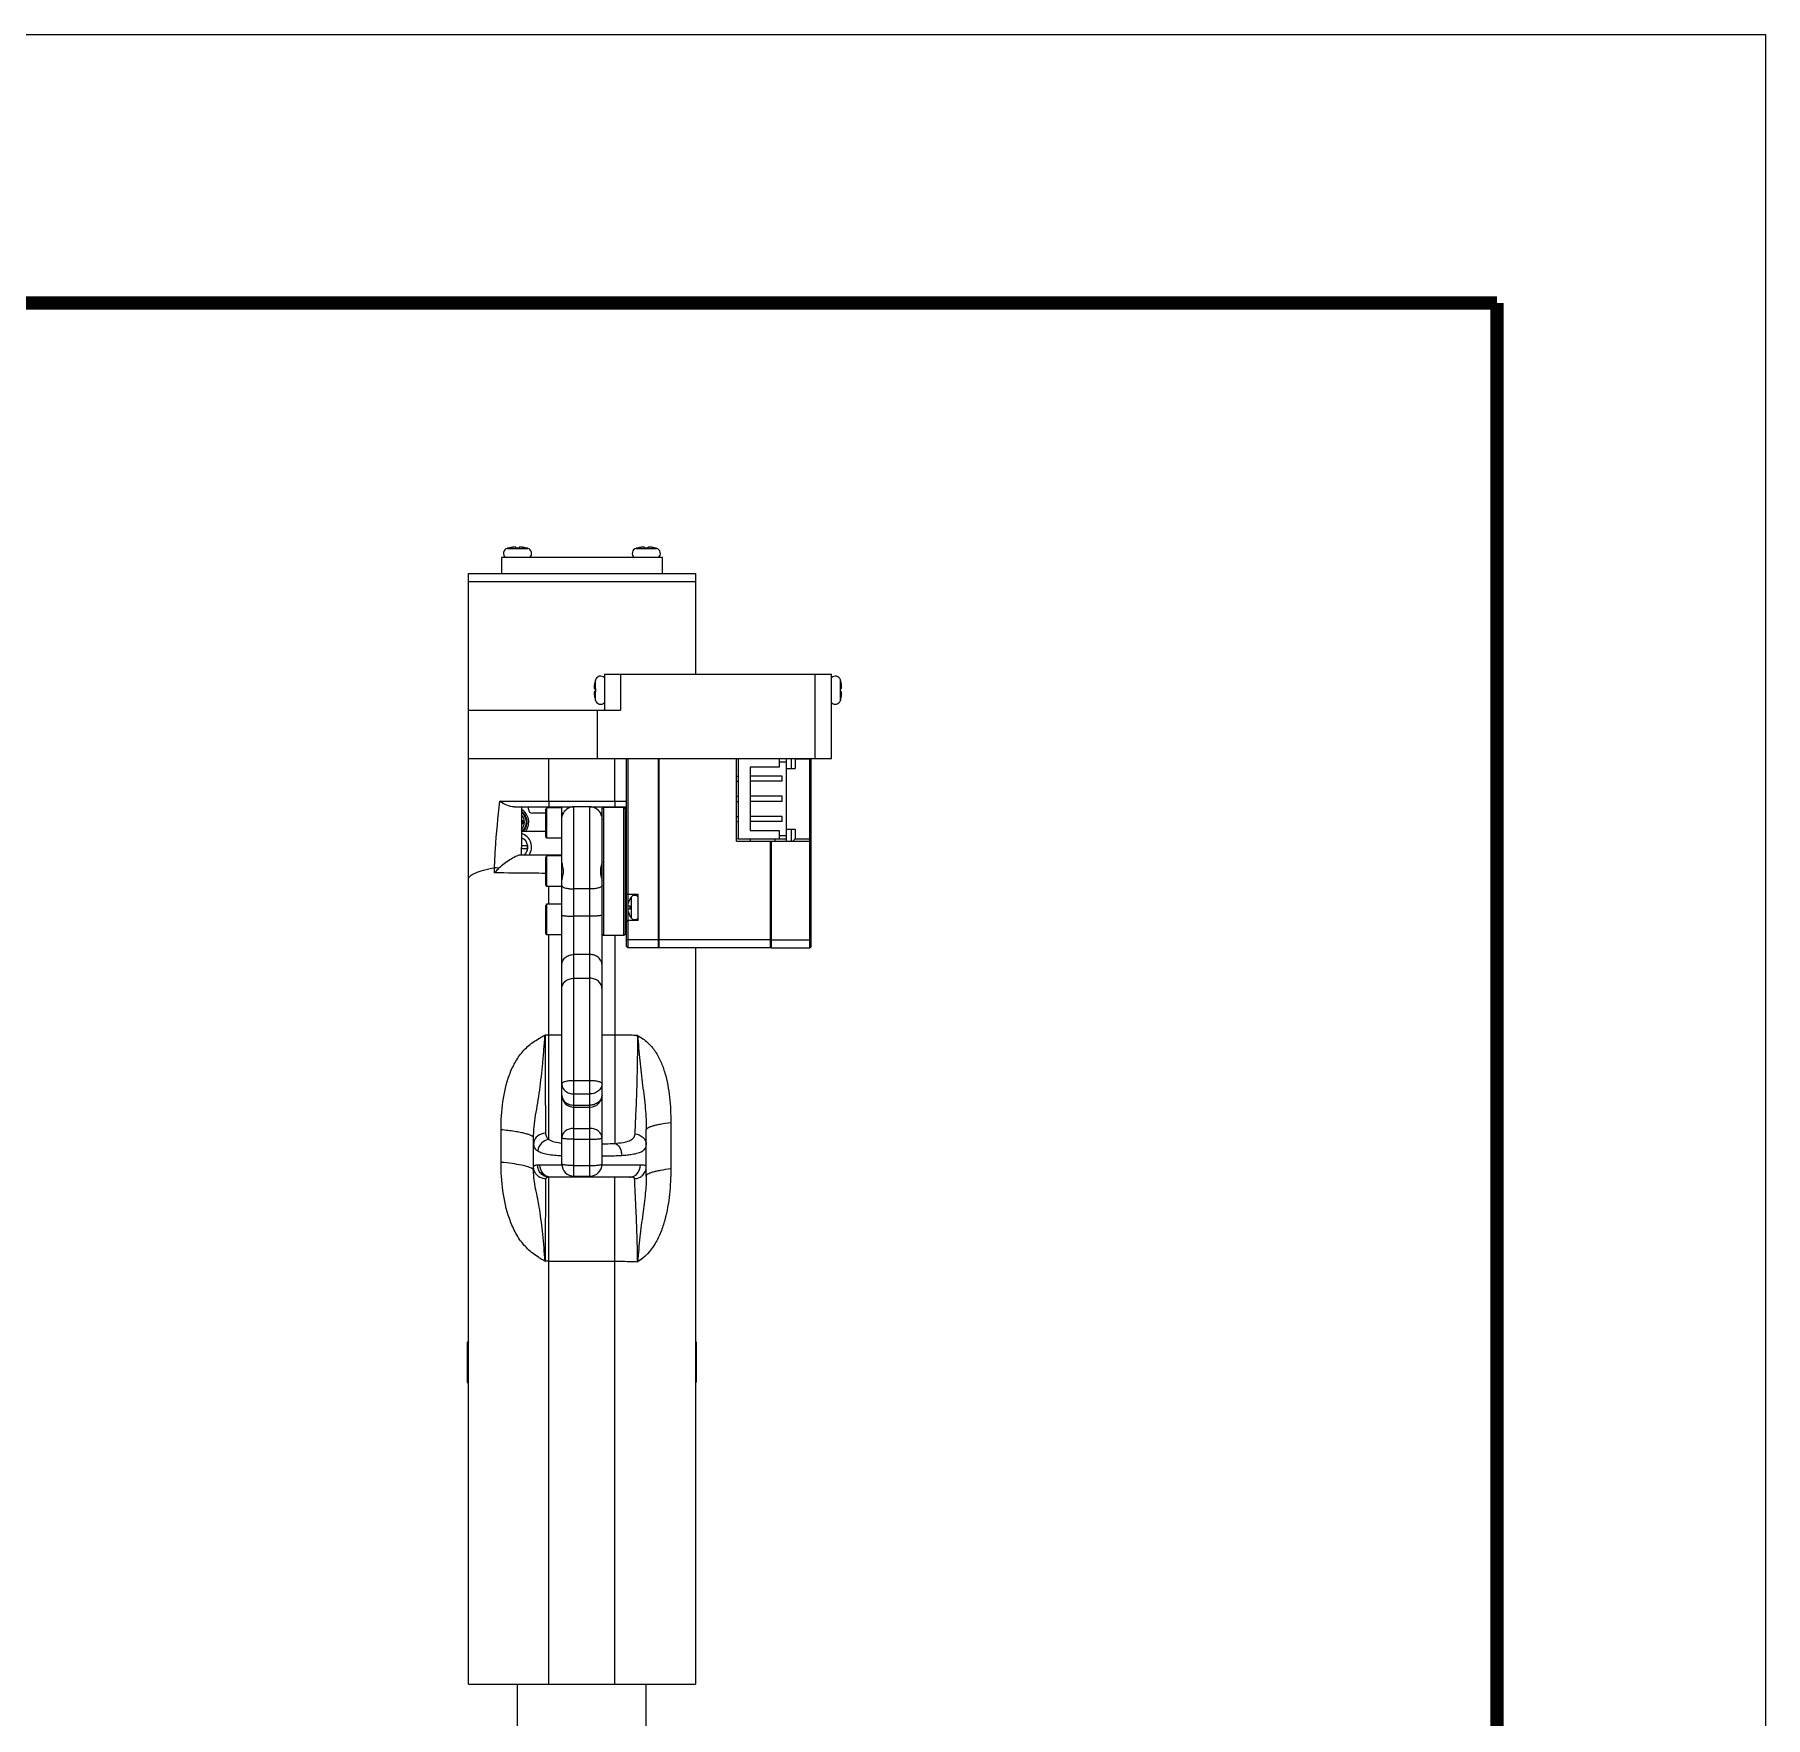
# Model space of a CAD drawing. Header units: millimetres. Extents: x 0 to 1400, y 0 to 990.
# Drawn here: x 1185 to 1400, y 780.9 to 990 of the extents above; entities that cross this region are included whole.
import ezdxf

# ---------------------------------------------------------------- set-up
doc = ezdxf.new("R2010")
doc.units = ezdxf.units.MM
doc.header["$LTSCALE"] = 77
doc.layers.get('0').update_dxf_attribs({"linetype": 'CONTINUOUS'})
for name, color, linetype in [('02___PRT_ALL_AXES', 7, 'CONTINUOUS'), ('3_ALL_AXES', 7, 'CONTINUOUS'), ('7_ALL_FEATURES', 7, 'CONTINUOUS')]:
    doc.layers.add(name, color=color, linetype=linetype)

msp = doc.modelspace()

# ---------------------------------------------------------------- linework, layer by layer
at = {"color": 7, "linetype": 'Continuous'}
for p, q in [((0, 990), (1400, 990)), ((1400, 990), (1400, 0))]:
    msp.add_line(p, q, dxfattribs=at)
at = {"color": 7, "linetype": 'Continuous', "const_width": 1.667}
for points in [[(33.333, 956.667), (1366.667, 956.667)], [(1366.667, 956.667), (1366.667, 33.333)]]:
    msp.add_lwpolyline(points, dxfattribs=at)
at = {"layer": '02___PRT_ALL_AXES', "color": 7, "linetype": 'Continuous'}
for p, q in [((1253.964, 894.048), (1251.964, 894.048)), ((1244.964, 695.048), (1244.964, 785.048)), ((1260.964, 695.048), (1260.964, 785.048))]:
    msp.add_line(p, q, dxfattribs=at)
at = {"layer": '3_ALL_AXES', "color": 7, "linetype": 'Continuous'}
for p, q in [((1243.714, 926.174), (1243.689, 926.167)), ((1246.214, 926.174), (1246.239, 926.167)), ((1259.714, 926.174), (1259.689, 926.167)), ((1262.214, 926.174), (1262.239, 926.167)), ((1254.637, 909.798), (1254.644, 909.823)), ((1285.091, 909.798), (1285.084, 909.823)), ((1254.637, 907.298), (1254.644, 907.273)), ((1285.091, 907.298), (1285.084, 907.273))]:
    msp.add_line(p, q, dxfattribs=at)
at = {"layer": '3_ALL_AXES', "color": 9, "linetype": 'Continuous'}
for p, q in [((1243.689, 926.167), (1246.239, 926.167)), ((1259.689, 926.167), (1262.239, 926.167)), ((1254.644, 907.273), (1254.644, 909.823)), ((1285.084, 907.273), (1285.084, 909.823))]:
    msp.add_line(p, q, dxfattribs=at)
at = {"layer": '3_ALL_AXES', "color": 7, "linetype": 'Continuous'}
for centre, radius, start, end in [((1243.871, 925.536), 0.657, 106.09161, 228.00297), ((1246.057, 925.536), 0.657, 311.99703, 73.90839), ((1259.871, 925.536), 0.657, 106.09161, 228.00297), ((1262.057, 925.536), 0.657, 311.99703, 73.90839), ((1255.276, 909.64), 0.657, 41.99703, 163.90839), ((1284.453, 909.64), 0.657, 16.09161, 138.00297), ((1255.276, 907.455), 0.657, 196.09161, 318.00297), ((1284.453, 907.455), 0.657, 221.99703, 343.90839), ((1244.964, 889.048), 1.75, 325.11817, 73.38387)]:
    msp.add_arc(centre, radius, start, end, dxfattribs=at)
at = {"layer": '3_ALL_AXES', "color": 9, "linetype": 'Continuous'}
msp.add_arc((1244.964, 889.048), 1.275, 308.28739, 66.89932, dxfattribs=at)
at = {"layer": '7_ALL_FEATURES', "color": 7, "linetype": 'Continuous'}
for p, q in [((1242.964, 925.048), (1242.964, 923.048)), ((1262.964, 925.048), (1242.964, 925.048)), ((1243.731, 926.174), (1243.714, 926.174)), ((1244.757, 926.174), (1244.757, 926.288)), ((1245.171, 926.174), (1244.757, 926.174)), ((1245.171, 926.288), (1245.171, 926.174)), ((1246.214, 926.174), (1246.197, 926.174)), ((1259.731, 926.174), (1259.714, 926.174)), ((1260.757, 926.174), (1260.757, 926.288)), ((1261.171, 926.174), (1260.757, 926.174)), ((1261.171, 926.288), (1261.171, 926.174)), ((1262.214, 926.174), (1262.197, 926.174)), ((1262.964, 923.048), (1262.964, 925.048)), ((1238.864, 785.048), (1238.864, 923.048)), ((1238.864, 923.048), (1267.064, 923.048)), ((1267.064, 923.048), (1267.064, 910.548)), ((1254.637, 909.798), (1254.637, 909.78)), ((1255.764, 910.548), (1255.764, 906.048)), ((1255.764, 910.548), (1283.964, 910.548)), ((1257.764, 910.548), (1257.764, 906.048)), ((1281.964, 900.048), (1281.964, 910.548)), ((1283.964, 900.048), (1283.964, 910.548)), ((1285.091, 909.78), (1285.091, 909.798)), ((1254.524, 908.755), (1254.637, 908.755)), ((1254.637, 908.34), (1254.524, 908.34)), ((1254.637, 908.755), (1254.637, 908.34)), ((1285.091, 908.34), (1285.091, 908.755)), ((1285.091, 908.755), (1285.205, 908.755)), ((1285.205, 908.34), (1285.091, 908.34)), ((1238.864, 906.048), (1257.764, 906.048)), ((1254.637, 907.315), (1254.637, 907.298)), ((1254.864, 906.048), (1254.864, 900.048)), ((1285.091, 907.298), (1285.091, 907.315)), ((1238.864, 900.048), (1283.964, 900.048)), ((1258.464, 900.048), (1258.464, 876.748)), ((1258.664, 900.048), (1258.664, 876.548)), ((1262.464, 876.548), (1262.464, 900.048)), ((1262.514, 900.048), (1262.514, 876.548)), ((1272.164, 889.798), (1272.164, 900.048)), ((1272.364, 899.998), (1272.164, 899.998)), ((1272.364, 900.048), (1272.364, 890.048)), ((1273.864, 898.998), (1273.864, 891.098)), ((1277.464, 898.998), (1273.864, 898.998)), ((1277.464, 900.048), (1277.464, 898.998)), ((1278.364, 899.598), (1277.464, 899.598)), ((1278.364, 889.798), (1278.364, 900.048)), ((1278.964, 900.048), (1278.964, 898.798)), ((1279.414, 900.048), (1279.464, 899.998)), ((1279.464, 899.998), (1279.464, 898.798)), ((1279.464, 899.998), (1281.264, 899.998)), ((1281.385, 900.048), (1281.264, 899.998)), ((1281.264, 876.548), (1281.264, 900.048)), ((1281.464, 876.748), (1281.464, 900.048)), ((1272.164, 897.868), (1272.364, 897.868)), ((1272.164, 897.228), (1272.364, 897.228)), ((1277.864, 897.868), (1273.864, 897.868)), ((1277.864, 897.228), (1273.864, 897.228)), ((1277.864, 897.228), (1277.864, 897.868)), ((1278.364, 898.798), (1279.464, 898.798)), ((1272.164, 895.368), (1272.364, 895.368)), ((1272.164, 894.728), (1272.364, 894.728)), ((1277.864, 895.368), (1273.864, 895.368)), ((1277.864, 894.728), (1273.864, 894.728)), ((1277.864, 894.728), (1277.864, 895.368)), ((1244.529, 894.048), (1251.964, 894.048)), ((1245.464, 894.048), (1245.464, 888.995)), ((1246.314, 893.748), (1246.314, 894.048)), ((1248.464, 893.248), (1246.814, 893.248)), ((1248.564, 893.948), (1248.464, 893.774)), ((1248.464, 890.321), (1248.464, 893.774)), ((1248.564, 893.948), (1248.564, 890.148)), ((1250.464, 893.948), (1248.564, 893.948)), ((1250.464, 849.664), (1250.464, 893.948)), ((1250.642, 893.248), (1250.464, 893.248)), ((1250.565, 893.048), (1250.464, 893.048)), ((1250.661, 893.288), (1250.665, 893.298)), ((1250.661, 893.288), (1250.665, 893.298)), ((1253.964, 894.048), (1258.464, 894.048)), ((1255.263, 893.298), (1255.268, 893.288)), ((1255.263, 893.298), (1255.268, 893.288)), ((1255.464, 893.248), (1255.286, 893.248)), ((1255.464, 893.048), (1255.363, 893.048)), ((1255.464, 893.848), (1255.664, 894.048)), ((1255.464, 893.848), (1255.464, 893.804)), ((1255.464, 849.664), (1255.464, 893.804)), ((1255.465, 893.831), (1255.63, 893.995)), ((1255.491, 893.831), (1255.465, 893.831)), ((1255.63, 893.995), (1255.664, 894.029)), ((1255.664, 894.048), (1255.664, 894.029)), ((1258.164, 894.029), (1255.664, 894.029)), ((1255.664, 894.003), (1255.664, 878.05)), ((1255.664, 894.003), (1258.164, 894.003)), ((1258.164, 894.029), (1258.164, 894.048)), ((1258.364, 893.848), (1258.164, 894.048)), ((1258.164, 894.029), (1258.198, 893.995)), ((1258.164, 878.05), (1258.164, 894.003)), ((1258.198, 893.995), (1258.364, 893.831)), ((1258.364, 893.831), (1258.337, 893.831)), ((1258.364, 893.805), (1258.364, 893.848)), ((1258.364, 878.248), (1258.364, 893.804)), ((1258.464, 893.248), (1258.364, 893.248)), ((1258.464, 892.848), (1258.364, 892.948)), ((1272.164, 892.868), (1272.364, 892.868)), ((1277.864, 892.868), (1273.864, 892.868)), ((1277.864, 892.228), (1277.864, 892.868)), ((1245.65, 892.324), (1245.464, 892.324)), ((1245.464, 891.971), (1245.65, 891.971)), ((1245.464, 891.048), (1248.464, 891.048)), ((1248.564, 890.148), (1248.464, 890.321)), ((1258.464, 891.248), (1258.364, 891.148)), ((1258.364, 891.048), (1258.464, 891.048)), ((1272.164, 892.228), (1272.364, 892.228)), ((1277.864, 892.228), (1273.864, 892.228)), ((1273.864, 891.098), (1277.464, 891.098)), ((1277.464, 891.098), (1277.464, 890.048)), ((1277.464, 890.498), (1278.364, 890.498)), ((1278.364, 891.298), (1279.464, 891.298)), ((1278.964, 891.298), (1278.964, 889.798)), ((1279.464, 891.298), (1279.464, 890.098)), ((1245.671, 889.255), (1246.197, 889.255)), ((1246.197, 888.84), (1245.671, 888.84)), ((1250.464, 890.148), (1248.564, 890.148)), ((1272.364, 890.098), (1272.164, 890.098)), ((1272.164, 889.798), (1281.264, 889.798)), ((1278.364, 890.048), (1272.364, 890.048)), ((1273.864, 890.048), (1273.864, 889.798)), ((1276.414, 876.548), (1276.414, 889.798)), ((1276.464, 889.798), (1276.464, 876.548)), ((1276.964, 889.798), (1276.964, 890.048)), ((1279.464, 890.098), (1279.164, 889.798)), ((1279.464, 890.098), (1281.264, 890.098)), ((1281.464, 890.015), (1281.264, 890.098)), ((1281.464, 889.598), (1281.264, 889.798)), ((1250.464, 888.048), (1245.257, 888.048)), ((1248.564, 887.948), (1248.464, 887.774)), ((1248.464, 884.321), (1248.464, 887.774)), ((1248.564, 887.948), (1248.564, 884.148)), ((1250.464, 887.948), (1248.564, 887.948)), ((1250.5, 887.048), (1250.464, 887.048)), ((1255.464, 887.048), (1255.428, 887.048)), ((1258.464, 886.848), (1258.364, 886.948)), ((1248.564, 884.148), (1248.464, 884.321)), ((1250.464, 884.148), (1248.564, 884.148)), ((1250.5, 885.048), (1250.464, 885.048)), ((1255.464, 885.048), (1255.428, 885.048)), ((1258.464, 885.248), (1258.364, 885.148)), ((1248.564, 881.948), (1248.464, 881.774)), ((1248.464, 878.321), (1248.464, 881.774)), ((1248.564, 881.948), (1248.564, 878.148)), ((1250.464, 881.948), (1248.564, 881.948)), ((1258.464, 883.348), (1258.664, 883.148)), ((1259.964, 883.148), (1258.664, 883.148)), ((1258.959, 881.724), (1258.755, 881.724)), ((1258.959, 882.648), (1258.959, 882.633)), ((1258.959, 881.371), (1258.959, 881.724)), ((1259.964, 879.948), (1259.964, 883.148)), ((1258.464, 880.848), (1258.364, 880.948)), ((1258.464, 879.748), (1258.664, 879.948)), ((1259.964, 879.948), (1258.664, 879.948)), ((1258.755, 881.371), (1258.959, 881.371)), ((1258.959, 880.448), (1258.959, 880.462)), ((1248.564, 878.148), (1248.464, 878.321)), ((1250.464, 878.148), (1248.564, 878.148)), ((1255.53, 878.184), (1255.467, 878.248)), ((1255.664, 878.05), (1255.53, 878.184)), ((1258.164, 878.05), (1255.664, 878.05)), ((1258.362, 878.248), (1258.164, 878.05)), ((1258.362, 878.248), (1258.364, 878.248)), ((1258.464, 879.248), (1258.364, 879.148)), ((1258.464, 877.63), (1258.664, 877.548)), ((1262.464, 877.548), (1258.664, 877.548)), ((1262.514, 877.734), (1262.464, 877.734)), ((1276.414, 877.548), (1262.514, 877.548)), ((1276.414, 877.734), (1276.464, 877.734)), ((1276.464, 877.548), (1281.264, 877.548)), ((1281.264, 877.548), (1281.464, 877.63)), ((1258.464, 876.748), (1258.664, 876.548)), ((1262.464, 876.548), (1258.664, 876.548)), ((1262.514, 876.998), (1262.464, 876.998)), ((1276.414, 876.548), (1262.514, 876.548)), ((1267.064, 876.548), (1267.064, 785.048)), ((1276.414, 876.998), (1276.464, 876.998)), ((1276.464, 876.548), (1281.264, 876.548)), ((1281.464, 876.748), (1281.264, 876.548)), ((1251.964, 856.743), (1253.964, 856.743)), ((1260.964, 848.18), (1260.964, 853.908)), ((1246.964, 848.844), (1246.964, 852.883)), ((1258.883, 848.048), (1249.084, 848.048)), ((1251.964, 848.164), (1253.964, 848.164)), ((1238.864, 827.711), (1238.764, 827.538)), ((1238.764, 822.557), (1238.764, 827.538)), ((1267.064, 827.711), (1267.164, 827.538)), ((1267.164, 827.538), (1267.164, 822.557)), ((1238.864, 822.384), (1238.764, 822.557)), ((1267.064, 822.384), (1267.164, 822.557)), ((1238.864, 785.048), (1267.064, 785.048))]:
    msp.add_line(p, q, dxfattribs=at)
at = {"layer": '7_ALL_FEATURES', "color": 9, "linetype": 'Continuous'}
for p, q in [((1238.864, 922.048), (1267.064, 922.048)), ((1248.864, 894.753), (1248.864, 900.048)), ((1257.064, 894.753), (1257.064, 900.048)), ((1242.771, 894.753), (1258.465, 894.753)), ((1248.864, 894.753), (1248.864, 894.048)), ((1257.064, 894.753), (1257.064, 894.048)), ((1251.964, 848.164), (1251.964, 894.048)), ((1253.964, 848.164), (1253.964, 894.048)), ((1242.114, 885.857), (1242.114, 886.479)), ((1248.864, 887.948), (1248.864, 888.048)), ((1248.864, 881.948), (1248.864, 884.148)), ((1253.964, 883.85), (1251.964, 883.85)), ((1259.066, 882.814), (1259.066, 881.548)), ((1253.964, 880.467), (1251.964, 880.467)), ((1259.066, 881.548), (1259.066, 881.371)), ((1259.066, 881.371), (1259.066, 880.281)), ((1248.864, 852.727), (1248.864, 878.148)), ((1257.064, 878.05), (1257.064, 852.239)), ((1253.964, 875.703), (1251.964, 875.703)), ((1251.964, 872.756), (1253.964, 872.756)), ((1250.464, 865.7), (1248.864, 865.7)), ((1257.064, 865.7), (1255.464, 865.7)), ((1251.964, 860.065), (1253.964, 860.065)), ((1251.964, 858.384), (1253.964, 858.384)), ((1251.964, 856.984), (1253.964, 856.984)), ((1242.914, 849.883), (1242.914, 853.923)), ((1251.964, 854.101), (1253.964, 854.101)), ((1264.014, 854.838), (1264.014, 849.11)), ((1251.964, 852.744), (1253.964, 852.744)), ((1250.464, 849.548), (1247.753, 849.548)), ((1251.964, 849.489), (1253.964, 849.489)), ((1260.225, 849.548), (1255.464, 849.548)), ((1248.864, 785.048), (1248.864, 848.04)), ((1257.064, 785.048), (1257.064, 848.048)), ((1248.864, 837.6), (1257.064, 837.6))]:
    msp.add_line(p, q, dxfattribs=at)
for points in [[(1242.771, 894.753), (1243.377, 894.753), (1244.027, 894.753), (1244.72, 894.753)], [(1246.229, 894.753), (1247.05, 894.753), (1247.931, 894.754), (1248.864, 894.753)], [(1257.064, 894.753), (1257.93, 894.754), (1258.464, 894.753)]]:
    msp.add_lwpolyline(points, dxfattribs=at)
at = {"layer": '7_ALL_FEATURES', "color": 7, "linetype": 'Continuous'}
for centre, radius, start, end in [((1244.964, 921.748), 4.595, 98.85155, 105.56048), ((1244.76, 923.061), 3.266, 98.38083, 98.85164), ((1245.169, 923.061), 3.266, 81.14836, 81.61918), ((1244.964, 921.748), 4.595, 74.43952, 81.14845), ((1260.964, 921.748), 4.595, 98.85155, 105.56048), ((1260.76, 923.061), 3.266, 98.38083, 98.85164), ((1261.169, 923.061), 3.266, 81.14836, 81.61918), ((1260.964, 921.748), 4.595, 74.43952, 81.14845), ((1259.064, 908.548), 4.595, 164.43952, 171.14845), ((1280.664, 908.548), 4.595, 8.85155, 15.56048), ((1257.75, 908.752), 3.266, 171.14836, 171.61918), ((1257.75, 908.343), 3.266, 188.38083, 188.85164), ((1259.064, 908.548), 4.595, 188.85155, 195.56048), ((1280.664, 908.548), 4.595, 344.43952, 351.14845), ((1281.978, 908.752), 3.266, 8.38083, 8.85164), ((1281.978, 908.343), 3.266, 351.14836, 351.61918), ((1244.564, 892.148), 1.8, 322.28667, 59.9588), ((1244.564, 892.148), 1.6, 316.5074, 55.71556), ((1244.564, 892.148), 1.5, 312.76152, 53.07939), ((1246.814, 893.748), 0.5, 180, 270), ((1252.554, 892.393), 2.094, 161.77073, 162.54668), ((1252.573, 892.387), 2.114, 154.75821, 161.76494), ((1251.964, 892.548), 1.5, 90, 150), ((1253.964, 892.548), 1.5, 30, 90), ((1253.334, 892.378), 2.137, 18.27316, 25.20368), ((1253.393, 892.399), 2.074, 12.14725, 18.23563), ((1259.702, 889.551), 6.004, 134.72062, 134.89078), ((1192.934, 956.952), 88.869, 314.7304, 314.90034), ((1312.541, 948.57), 77.035, 225.09979, 225.29586), ((1254.733, 890.16), 5.144, 45.10995, 45.30623), ((1244.564, 892.148), 1.1, 350.79095, 9.20905), ((1258.864, 890.364), 0.5, 180, 216.82633), ((1105.318, 889.209), 140.146, 359.52518, 359.91265), ((1245.671, 889.755), 0.5, 245.52493, 270), ((1245.671, 888.34), 0.5, 90, 114.53537), ((1244.964, 889.048), 1.25, 350.46295, 9.53705), ((1258.864, 881.732), 0.5, 143.17367, 180), ((1260.243, 881.724), 1.547, 164.07548, 167.26156), ((1260.864, 881.548), 2.193, 150.3208, 164.09285), ((1260.864, 881.548), 2.2, 144.83955, 150), ((1259.515, 882.498), 0.55, 35.16045, 144.83955), ((1260.262, 881.376), 1.567, 193.99532, 195.90862), ((1260.864, 881.548), 2.193, 195.90715, 209.6792), ((1260.864, 881.548), 2.2, 210, 215.16045), ((1259.515, 880.597), 0.55, 215.16045, 324.83955), ((1258.708, 881.498), 4.592, 225.05451, 225.61968), ((1246.847, 869.376), 12.368, 45.40807, 45.62252), ((1251.964, 858.243), 1.5, 180, 270), ((1253.964, 858.243), 1.5, 270, 360), ((1251.964, 849.664), 1.5, 180, 270), ((1253.964, 849.664), 1.5, 270, 360)]:
    msp.add_arc(centre, radius, start, end, dxfattribs=at)
at = {"layer": '7_ALL_FEATURES', "color": 9, "linetype": 'Continuous'}
for centre, radius, start, end in [((1244.564, 892.148), 1.267, 315.34471, 44.65854), ((1248.864, 800.788), 64.912, 89.9996, 90.4191), ((1248.864, 772.59), 65.01, 89.99981, 90.41902)]:
    msp.add_arc(centre, radius, start, end, dxfattribs=at)
at = {"layer": '7_ALL_FEATURES', "color": 7, "linetype": 'Continuous'}
for points, knots in [([(1244.757, 926.288), (1244.757, 926.291), (1244.755, 926.296), (1244.747, 926.302), (1244.736, 926.308), (1244.721, 926.312), (1244.701, 926.315), (1244.667, 926.319), (1244.616, 926.321), (1244.545, 926.319), (1244.464, 926.314), (1244.375, 926.305), (1244.315, 926.297), (1244.284, 926.292)], [0, 0, 0, 0, 0.0150916, 0.0338818, 0.0592734, 0.0923645, 0.1334688, 0.1825376, 0.303355, 0.4511779, 0.6207919, 0.8059786, 1, 1, 1, 1]), ([(1245.645, 926.292), (1245.614, 926.297), (1245.553, 926.305), (1245.465, 926.314), (1245.384, 926.319), (1245.313, 926.321), (1245.261, 926.319), (1245.227, 926.315), (1245.208, 926.312), (1245.192, 926.308), (1245.181, 926.302), (1245.173, 926.296), (1245.171, 926.291), (1245.171, 926.288)], [0, 0, 0, 0, 0.1940258, 0.3792152, 0.5488307, 0.6966523, 0.8174669, 0.8665347, 0.9076379, 0.9407281, 0.966119, 0.9849086, 1, 1, 1, 1]), ([(1260.757, 926.288), (1260.757, 926.291), (1260.755, 926.296), (1260.747, 926.302), (1260.736, 926.308), (1260.721, 926.312), (1260.701, 926.315), (1260.667, 926.319), (1260.616, 926.321), (1260.545, 926.319), (1260.464, 926.314), (1260.375, 926.305), (1260.315, 926.297), (1260.284, 926.292)], [0, 0, 0, 0, 0.0150916, 0.0338818, 0.0592734, 0.0923645, 0.1334688, 0.1825376, 0.303355, 0.4511779, 0.6207919, 0.8059786, 1, 1, 1, 1]), ([(1261.645, 926.292), (1261.614, 926.297), (1261.553, 926.305), (1261.465, 926.314), (1261.384, 926.319), (1261.313, 926.321), (1261.261, 926.319), (1261.227, 926.315), (1261.208, 926.312), (1261.192, 926.308), (1261.181, 926.302), (1261.173, 926.296), (1261.171, 926.291), (1261.171, 926.288)], [0, 0, 0, 0, 0.1940258, 0.3792152, 0.5488307, 0.6966523, 0.8174669, 0.8665347, 0.9076379, 0.9407281, 0.966119, 0.9849086, 1, 1, 1, 1]), ([(1254.52, 909.228), (1254.515, 909.197), (1254.507, 909.136), (1254.498, 909.048), (1254.492, 908.967), (1254.491, 908.896), (1254.493, 908.845), (1254.496, 908.811), (1254.5, 908.791), (1254.504, 908.776), (1254.509, 908.764), (1254.516, 908.757), (1254.521, 908.755), (1254.524, 908.755)], [0, 0, 0, 0, 0.1940258, 0.3792152, 0.5488307, 0.6966523, 0.8174669, 0.8665347, 0.9076379, 0.9407281, 0.966119, 0.9849086, 1, 1, 1, 1]), ([(1254.524, 908.34), (1254.521, 908.34), (1254.516, 908.338), (1254.509, 908.331), (1254.504, 908.319), (1254.5, 908.304), (1254.496, 908.284), (1254.493, 908.25), (1254.491, 908.199), (1254.492, 908.128), (1254.498, 908.047), (1254.507, 907.959), (1254.515, 907.898), (1254.52, 907.867)], [0, 0, 0, 0, 0.0150916, 0.0338818, 0.0592734, 0.0923645, 0.1334688, 0.1825376, 0.303355, 0.4511779, 0.6207919, 0.8059786, 1, 1, 1, 1]), ([(1285.205, 908.755), (1285.207, 908.755), (1285.213, 908.757), (1285.219, 908.764), (1285.224, 908.776), (1285.229, 908.791), (1285.232, 908.811), (1285.236, 908.845), (1285.238, 908.896), (1285.236, 908.967), (1285.23, 909.048), (1285.221, 909.136), (1285.213, 909.197), (1285.209, 909.228)], [0, 0, 0, 0, 0.0150916, 0.0338818, 0.0592734, 0.0923645, 0.1334688, 0.1825376, 0.303355, 0.4511779, 0.6207919, 0.8059786, 1, 1, 1, 1]), ([(1285.209, 907.867), (1285.213, 907.898), (1285.221, 907.959), (1285.23, 908.047), (1285.236, 908.128), (1285.238, 908.199), (1285.236, 908.25), (1285.232, 908.284), (1285.229, 908.304), (1285.224, 908.319), (1285.219, 908.331), (1285.213, 908.338), (1285.207, 908.34), (1285.205, 908.34)], [0, 0, 0, 0, 0.1940258, 0.3792152, 0.5488307, 0.6966523, 0.8174669, 0.8665347, 0.9076379, 0.9407281, 0.966119, 0.9849086, 1, 1, 1, 1]), ([(1244.529, 894.048), (1244.229, 894.048), (1243.593, 894.217), (1243.039, 894.547), (1242.771, 894.753)], [0, 0, 0, 0, 0.4695715, 1, 1, 1, 1]), ([(1250.464, 892.438), (1250.464, 892.494), (1250.474, 892.691), (1250.514, 892.886), (1250.556, 893.021)], [0, 0, 0, 0, 0.2832135, 1, 1, 1, 1]), ([(1255.421, 892.836), (1255.427, 892.806), (1255.452, 892.674), (1255.464, 892.541), (1255.464, 892.438)], [0, 0, 0, 0, 0.2313183, 1, 1, 1, 1]), ([(1242.114, 885.857), (1242.155, 885.905), (1242.33, 886.105), (1242.517, 886.294), (1242.664, 886.433)], [0, 0, 0, 0, 0.2385011, 1, 1, 1, 1]), ([(1245.257, 888.048), (1245.178, 888.048), (1244.992, 887.997), (1244.572, 887.808), (1243.994, 887.46), (1243.306, 886.981), (1242.866, 886.623), (1242.664, 886.433)], [0, 0, 0, 0, 0.0768508, 0.1841643, 0.44923, 0.7301203, 1, 1, 1, 1]), ([(1250.464, 884.86), (1250.464, 884.886), (1250.474, 884.946), (1250.511, 885.097), (1250.578, 885.335), (1250.646, 885.671), (1250.675, 886.048), (1250.646, 886.424), (1250.578, 886.76), (1250.511, 886.998), (1250.474, 887.149), (1250.464, 887.209), (1250.464, 887.235)], [0, 0, 0, 0, 0.031791, 0.0756706, 0.1931842, 0.3390567, 0.5000002, 0.6609431, 0.8068156, 0.9243294, 0.968209, 1, 1, 1, 1]), ([(1255.464, 887.235), (1255.464, 887.209), (1255.454, 887.149), (1255.417, 886.998), (1255.35, 886.76), (1255.282, 886.424), (1255.253, 886.048), (1255.282, 885.671), (1255.35, 885.335), (1255.417, 885.097), (1255.454, 884.946), (1255.464, 884.886), (1255.464, 884.86)], [0, 0, 0, 0, 0.031791, 0.0756706, 0.1931844, 0.3390569, 0.4999998, 0.6609433, 0.8068157, 0.9243294, 0.968209, 1, 1, 1, 1]), ([(1258.755, 881.724), (1258.719, 881.724), (1258.705, 881.806), (1258.706, 881.872), (1258.712, 881.957), (1258.724, 882.021), (1258.734, 882.065)], [0, 0, 0, 0, 0.301491, 0.4459027, 0.6139851, 1, 1, 1, 1]), ([(1258.742, 880.997), (1258.73, 881.045), (1258.716, 881.115), (1258.706, 881.205), (1258.705, 881.261), (1258.709, 881.308), (1258.718, 881.342), (1258.733, 881.366), (1258.748, 881.371), (1258.755, 881.371)], [0, 0, 0, 0, 0.3733261, 0.5382513, 0.6809231, 0.7970089, 0.8850201, 0.9484059, 1, 1, 1, 1])]:
    msp.add_open_spline(points, degree=3, knots=knots, dxfattribs=at)
at = {"layer": '7_ALL_FEATURES', "color": 9, "linetype": 'Continuous'}
for points, knots in [([(1242.114, 886.479), (1242.135, 887.255), (1242.268, 890.02), (1242.558, 892.774), (1242.771, 894.753)], [0, 0, 0, 0, 0.2805498, 1, 1, 1, 1]), ([(1238.864, 885.048), (1238.864, 885.197), (1239.034, 885.438), (1239.355, 885.657), (1239.9, 885.932), (1240.83, 886.223), (1241.647, 886.396), (1242.114, 886.479)], [0, 0, 0, 0, 0.1215968, 0.2098647, 0.3209396, 0.6143357, 1, 1, 1, 1]), ([(1242.664, 886.433), (1242.615, 886.435), (1242.431, 886.447), (1242.248, 886.463), (1242.114, 886.479)], [0, 0, 0, 0, 0.2687038, 1, 1, 1, 1]), ([(1248.464, 885.789), (1247.885, 885.79), (1245.768, 885.797), (1243.651, 885.82), (1242.114, 885.857)], [0, 0, 0, 0, 0.2736307, 1, 1, 1, 1]), ([(1250.477, 884.208), (1250.49, 884.18), (1250.541, 884.125), (1250.706, 884.026), (1251.011, 883.934), (1251.455, 883.866), (1251.788, 883.85), (1251.964, 883.85)], [0, 0, 0, 0, 0.0595579, 0.1395252, 0.3648633, 0.6625715, 1, 1, 1, 1]), ([(1255.464, 884.262), (1255.464, 884.197), (1255.361, 884.1), (1255.201, 884.026), (1254.93, 883.937), (1254.513, 883.869), (1254.156, 883.85), (1253.964, 883.85)], [0, 0, 0, 0, 0.1204111, 0.216787, 0.3384484, 0.6444235, 1, 1, 1, 1]), ([(1250.464, 880.597), (1250.464, 880.584), (1250.514, 880.561), (1250.592, 880.543), (1250.734, 880.521), (1250.916, 880.503), (1251.141, 880.487), (1251.495, 880.471), (1251.773, 880.467), (1251.964, 880.467)], [0, 0, 0, 0, 0.0253174, 0.0838543, 0.1764281, 0.3000959, 0.4503479, 0.6214668, 1, 1, 1, 1]), ([(1255.464, 880.597), (1255.464, 880.584), (1255.414, 880.561), (1255.337, 880.543), (1255.194, 880.521), (1255.012, 880.503), (1254.787, 880.487), (1254.434, 880.471), (1254.156, 880.467), (1253.964, 880.467)], [0, 0, 0, 0, 0.0253174, 0.0838543, 0.1764281, 0.3000959, 0.4503479, 0.6214668, 1, 1, 1, 1]), ([(1250.464, 874.404), (1250.464, 874.574), (1250.547, 874.926), (1250.888, 875.356), (1251.385, 875.638), (1251.77, 875.703), (1251.964, 875.703)], [0, 0, 0, 0, 0.2332386, 0.4766048, 0.7336561, 1, 1, 1, 1]), ([(1255.464, 874.404), (1255.464, 874.574), (1255.382, 874.926), (1255.04, 875.356), (1254.543, 875.638), (1254.158, 875.703), (1253.964, 875.703)], [0, 0, 0, 0, 0.2332386, 0.4766048, 0.7336561, 1, 1, 1, 1]), ([(1250.464, 871.457), (1250.464, 871.627), (1250.547, 871.979), (1250.888, 872.41), (1251.385, 872.692), (1251.77, 872.756), (1251.964, 872.756)], [0, 0, 0, 0, 0.2332386, 0.4766048, 0.7336561, 1, 1, 1, 1]), ([(1255.464, 871.457), (1255.464, 871.627), (1255.382, 871.979), (1255.04, 872.41), (1254.543, 872.692), (1254.158, 872.756), (1253.964, 872.756)], [0, 0, 0, 0, 0.2332386, 0.4766048, 0.7336561, 1, 1, 1, 1]), ([(1242.914, 853.923), (1242.914, 855.089), (1243.054, 857.399), (1243.684, 860.224), (1244.611, 862.299), (1245.578, 863.703), (1246.644, 864.661), (1247.494, 865.2), (1248.001, 865.489), (1248.261, 865.625), (1248.389, 865.699)], [0, 0, 0, 0, 0.2545347, 0.5035741, 0.6262466, 0.7486096, 0.8726206, 0.9359285, 0.9678862, 1, 1, 1, 1]), ([(1246.964, 852.883), (1246.964, 853.837), (1247.133, 855.308), (1247.482, 857.284), (1247.818, 859.442), (1248.057, 861.681), (1248.253, 863.97), (1248.351, 865.135), (1248.393, 865.717)], [0, 0, 0, 0, 0.2216075, 0.3418626, 0.4663309, 0.7286822, 0.8643127, 1, 1, 1, 1]), ([(1248.394, 865.699), (1248.391, 864.48), (1248.394, 860.409), (1248.422, 856.339), (1248.447, 853.487)], [0, 0, 0, 0, 0.2993319, 1, 1, 1, 1]), ([(1259.89, 865.637), (1259.66, 865.648), (1258.718, 865.685), (1257.775, 865.7), (1257.064, 865.7)], [0, 0, 0, 0, 0.2452437, 1, 1, 1, 1]), ([(1259.566, 853.407), (1259.603, 854.112), (1259.679, 855.792), (1259.795, 858.631), (1259.894, 862.002), (1259.902, 864.4), (1259.888, 865.637)], [0, 0, 0, 0, 0.1731539, 0.4122266, 0.6966447, 1, 1, 1, 1]), ([(1259.888, 865.65), (1259.964, 864.608), (1260.137, 862.543), (1260.498, 859.517), (1260.863, 856.652), (1260.964, 854.792), (1260.964, 853.908)], [0, 0, 0, 0, 0.2656506, 0.5269186, 0.7751856, 1, 1, 1, 1]), ([(1259.89, 865.637), (1260.109, 865.514), (1260.541, 865.266), (1261.315, 864.651), (1262.113, 863.705), (1262.806, 862.394), (1263.469, 860.493), (1263.915, 857.952), (1264.014, 855.884), (1264.014, 854.838)], [0, 0, 0, 0, 0.0620539, 0.1231196, 0.2437591, 0.3650723, 0.488343, 0.7409711, 1, 1, 1, 1]), ([(1250.464, 859.643), (1250.464, 859.709), (1250.566, 859.809), (1250.727, 859.885), (1250.915, 859.949), (1251.14, 859.999), (1251.493, 860.051), (1251.772, 860.065), (1251.964, 860.065)], [0, 0, 0, 0, 0.1219304, 0.2184869, 0.3400582, 0.4838903, 0.6455301, 1, 1, 1, 1]), ([(1250.464, 859.643), (1250.464, 859.478), (1250.548, 859.135), (1250.891, 858.717), (1251.387, 858.446), (1251.77, 858.384), (1251.964, 858.384)], [0, 0, 0, 0, 0.2296227, 0.4716546, 0.7302557, 1, 1, 1, 1]), ([(1250.464, 858.243), (1250.464, 858.078), (1250.548, 857.735), (1250.891, 857.318), (1251.387, 857.046), (1251.77, 856.984), (1251.964, 856.984)], [0, 0, 0, 0, 0.2296235, 0.4716567, 0.730259, 1, 1, 1, 1]), ([(1253.964, 860.065), (1254.156, 860.065), (1254.435, 860.051), (1254.789, 859.999), (1255.014, 859.949), (1255.202, 859.885), (1255.362, 859.809), (1255.464, 859.709), (1255.464, 859.643)], [0, 0, 0, 0, 0.3544699, 0.5161097, 0.6599418, 0.7815131, 0.8780696, 1, 1, 1, 1]), ([(1255.464, 859.643), (1255.464, 859.478), (1255.38, 859.135), (1255.037, 858.717), (1254.541, 858.446), (1254.158, 858.384), (1253.964, 858.384)], [0, 0, 0, 0, 0.2296228, 0.4716546, 0.7302557, 1, 1, 1, 1]), ([(1255.464, 858.243), (1255.464, 858.078), (1255.38, 857.735), (1255.037, 857.318), (1254.541, 857.046), (1254.158, 856.984), (1253.964, 856.984)], [0, 0, 0, 0, 0.2296236, 0.4716567, 0.730259, 1, 1, 1, 1]), ([(1246.964, 852.883), (1246.964, 852.938), (1246.886, 853.07), (1246.663, 853.207), (1246.323, 853.348), (1245.858, 853.48), (1245.275, 853.608), (1244.283, 853.776), (1243.482, 853.868), (1242.914, 853.923)], [0, 0, 0, 0, 0.0385632, 0.0973145, 0.1826142, 0.2954585, 0.4352976, 0.6007578, 1, 1, 1, 1]), ([(1251.964, 854.101), (1251.77, 854.101), (1251.391, 854.043), (1250.896, 853.791), (1250.55, 853.402), (1250.464, 853.075), (1250.464, 852.919)], [0, 0, 0, 0, 0.2767004, 0.5385798, 0.7779387, 1, 1, 1, 1]), ([(1255.464, 852.919), (1255.464, 853.075), (1255.378, 853.402), (1255.032, 853.791), (1254.538, 854.043), (1254.158, 854.101), (1253.964, 854.101)], [0, 0, 0, 0, 0.2220613, 0.4614202, 0.7232996, 1, 1, 1, 1]), ([(1260.964, 853.908), (1260.964, 854.017), (1261.154, 854.176), (1261.435, 854.306), (1261.786, 854.427), (1262.221, 854.54), (1262.972, 854.695), (1263.581, 854.784), (1264.014, 854.838)], [0, 0, 0, 0, 0.0998985, 0.1851769, 0.2970138, 0.435456, 0.5997349, 1, 1, 1, 1]), ([(1248.447, 853.487), (1248.073, 853.483), (1247.492, 853.276), (1247.045, 852.683), (1246.964, 852.327), (1246.964, 852.154)], [0, 0, 0, 0, 0.5151482, 0.7617052, 1, 1, 1, 1]), ([(1246.964, 852.154), (1246.964, 851.989), (1247.05, 851.634), (1247.322, 851.395), (1247.473, 851.299)], [0, 0, 0, 0, 0.4803383, 1, 1, 1, 1]), ([(1248.864, 852.727), (1248.519, 852.686), (1247.842, 852.334), (1247.513, 851.651), (1247.473, 851.299)], [0, 0, 0, 0, 0.4960351, 1, 1, 1, 1]), ([(1248.447, 853.487), (1248.448, 853.341), (1248.516, 853.034), (1248.739, 852.814), (1248.864, 852.727)], [0, 0, 0, 0, 0.4898952, 1, 1, 1, 1]), ([(1248.864, 852.727), (1249.062, 852.587), (1249.599, 852.389), (1250.15, 852.309), (1250.464, 852.275)], [0, 0, 0, 0, 0.4348446, 1, 1, 1, 1]), ([(1251.964, 852.744), (1251.773, 852.744), (1251.495, 852.75), (1251.141, 852.772), (1250.916, 852.793), (1250.733, 852.817), (1250.592, 852.848), (1250.509, 852.872), (1250.464, 852.905), (1250.464, 852.919)], [0, 0, 0, 0, 0.3756025, 0.5455259, 0.6949024, 0.8181471, 0.9109431, 0.970773, 1, 1, 1, 1]), ([(1253.964, 852.744), (1254.156, 852.744), (1254.434, 852.75), (1254.787, 852.772), (1255.012, 852.793), (1255.196, 852.817), (1255.336, 852.848), (1255.42, 852.872), (1255.464, 852.905), (1255.464, 852.919)], [0, 0, 0, 0, 0.3756025, 0.5455259, 0.6949024, 0.8181471, 0.9109431, 0.970773, 1, 1, 1, 1]), ([(1255.465, 852.175), (1255.604, 852.178), (1256.137, 852.189), (1256.671, 852.21), (1257.064, 852.239)], [0, 0, 0, 0, 0.2607841, 1, 1, 1, 1]), ([(1257.064, 852.239), (1257.403, 852.264), (1258.014, 852.328), (1258.811, 852.509), (1259.324, 852.803), (1259.527, 853.138), (1259.561, 853.317), (1259.566, 853.407)], [0, 0, 0, 0, 0.34126, 0.6153967, 0.820721, 0.9094209, 1, 1, 1, 1]), ([(1257.064, 852.239), (1257.31, 852.195), (1257.634, 851.832), (1257.842, 851.281), (1257.899, 850.932), (1257.91, 850.75)], [0, 0, 0, 0, 0.416963, 0.6967766, 1, 1, 1, 1]), ([(1257.91, 850.75), (1258.138, 850.766), (1258.572, 850.801), (1259.262, 850.887), (1259.919, 851.023), (1260.5, 851.252), (1260.89, 851.605), (1260.964, 851.918), (1260.964, 852.064)], [0, 0, 0, 0, 0.1907484, 0.3623674, 0.5793979, 0.7477769, 0.8782673, 1, 1, 1, 1]), ([(1259.566, 853.407), (1259.925, 853.385), (1260.474, 853.162), (1260.889, 852.578), (1260.964, 852.232), (1260.964, 852.064)], [0, 0, 0, 0, 0.5133754, 0.7602436, 1, 1, 1, 1]), ([(1246.808, 849.071), (1246.657, 849.181), (1246.204, 849.353), (1245.37, 849.558), (1244.235, 849.742), (1243.383, 849.838), (1242.914, 849.883)], [0, 0, 0, 0, 0.1397234, 0.3566077, 0.6464798, 1, 1, 1, 1]), ([(1248.388, 837.598), (1248.261, 837.673), (1248, 837.814), (1247.491, 838.118), (1246.636, 838.699), (1245.571, 839.74), (1244.612, 841.239), (1243.691, 843.424), (1243.06, 846.334), (1242.914, 848.702), (1242.914, 849.883)], [0, 0, 0, 0, 0.0313784, 0.0627471, 0.1253617, 0.2499296, 0.374484, 0.4994657, 0.7500267, 1, 1, 1, 1]), ([(1247.473, 849.539), (1247.399, 849.534), (1247.281, 849.522), (1247.134, 849.485), (1247.019, 849.436), (1246.964, 849.356), (1246.964, 849.308)], [0, 0, 0, 0, 0.3730824, 0.5899429, 0.7577432, 1, 1, 1, 1]), ([(1247.473, 851.299), (1247.633, 851.2), (1248.027, 851.035), (1249.025, 850.812), (1249.861, 850.754), (1250.46, 850.725)], [0, 0, 0, 0, 0.1841193, 0.413166, 1, 1, 1, 1]), ([(1247.753, 849.548), (1247.728, 849.548), (1247.635, 849.547), (1247.541, 849.544), (1247.473, 849.539)], [0, 0, 0, 0, 0.269272, 1, 1, 1, 1]), ([(1248.864, 848.04), (1248.684, 848.043), (1248.315, 848.127), (1247.857, 848.465), (1247.55, 848.96), (1247.476, 849.346), (1247.473, 849.539)], [0, 0, 0, 0, 0.2409582, 0.4879452, 0.7419547, 1, 1, 1, 1]), ([(1249.084, 848.048), (1248.91, 848.048), (1248.551, 848.13), (1247.957, 848.583), (1247.753, 849.171), (1247.753, 849.548)], [0, 0, 0, 0, 0.2380707, 0.4846034, 1, 1, 1, 1]), ([(1251.964, 849.489), (1251.773, 849.489), (1251.494, 849.495), (1251.141, 849.516), (1250.916, 849.537), (1250.732, 849.562), (1250.592, 849.592), (1250.509, 849.616), (1250.464, 849.649), (1250.464, 849.664)], [0, 0, 0, 0, 0.3757374, 0.5457055, 0.6950626, 0.8182574, 0.9110112, 0.9707936, 1, 1, 1, 1]), ([(1253.964, 849.489), (1254.156, 849.489), (1254.434, 849.495), (1254.787, 849.516), (1255.012, 849.537), (1255.196, 849.562), (1255.336, 849.592), (1255.42, 849.616), (1255.464, 849.649), (1255.464, 849.664)], [0, 0, 0, 0, 0.3757319, 0.5456969, 0.6950497, 0.8182395, 0.9109914, 0.9707846, 1, 1, 1, 1]), ([(1255.465, 850.674), (1255.68, 850.676), (1256.495, 850.687), (1257.311, 850.711), (1257.91, 850.75)], [0, 0, 0, 0, 0.2642605, 1, 1, 1, 1]), ([(1258.883, 848.048), (1259.058, 848.048), (1259.419, 848.13), (1260.018, 848.582), (1260.225, 849.17), (1260.225, 849.548)], [0, 0, 0, 0, 0.2390242, 0.4859336, 1, 1, 1, 1]), ([(1260.964, 849.335), (1260.964, 849.371), (1260.915, 849.457), (1260.751, 849.511), (1260.518, 849.544), (1260.332, 849.548), (1260.225, 849.548)], [0, 0, 0, 0, 0.131611, 0.3206696, 0.6077292, 1, 1, 1, 1]), ([(1246.964, 848.844), (1246.964, 848.863), (1246.946, 848.958), (1246.868, 849.027), (1246.808, 849.071)], [0, 0, 0, 0, 0.2049148, 1, 1, 1, 1]), ([(1248.458, 847.835), (1248.264, 847.835), (1247.872, 847.913), (1247.376, 848.24), (1247.042, 848.729), (1246.964, 849.117), (1246.964, 849.308)], [0, 0, 0, 0, 0.2520636, 0.5029191, 0.752066, 1, 1, 1, 1]), ([(1248.393, 837.579), (1248.311, 838.705), (1248.125, 840.843), (1247.827, 843.432), (1247.485, 845.31), (1247.145, 846.914), (1246.964, 848.093), (1246.964, 848.844)], [0, 0, 0, 0, 0.2981421, 0.566515, 0.6876972, 0.8018002, 1, 1, 1, 1]), ([(1248.458, 847.835), (1248.44, 846.649), (1248.424, 843.237), (1248.398, 839.825), (1248.394, 837.598)], [0, 0, 0, 0, 0.3474397, 1, 1, 1, 1]), ([(1248.864, 848.04), (1248.806, 848.035), (1248.703, 848.023), (1248.572, 847.986), (1248.48, 847.925), (1248.459, 847.863), (1248.458, 847.835)], [0, 0, 0, 0, 0.3574606, 0.6291815, 0.8291036, 1, 1, 1, 1]), ([(1249.084, 848.048), (1249.064, 848.048), (1248.991, 848.047), (1248.918, 848.044), (1248.864, 848.04)], [0, 0, 0, 0, 0.2683268, 1, 1, 1, 1]), ([(1259.497, 847.858), (1259.494, 847.891), (1259.448, 847.965), (1259.311, 848.015), (1259.119, 848.044), (1258.968, 848.048), (1258.883, 848.048)], [0, 0, 0, 0, 0.1450137, 0.3415173, 0.6249997, 1, 1, 1, 1]), ([(1259.497, 847.858), (1259.689, 847.862), (1260.075, 847.945), (1260.562, 848.275), (1260.888, 848.761), (1260.964, 849.145), (1260.964, 849.335)], [0, 0, 0, 0, 0.2518034, 0.5025336, 0.7517862, 1, 1, 1, 1]), ([(1259.888, 837.536), (1259.874, 838.756), (1259.815, 841.016), (1259.697, 844.04), (1259.59, 846.26), (1259.537, 847.443), (1259.497, 847.858)], [0, 0, 0, 0, 0.3543348, 0.6564158, 0.8787613, 1, 1, 1, 1]), ([(1264.014, 849.11), (1264.014, 848.039), (1263.909, 845.894), (1263.458, 843.242), (1262.794, 841.203), (1261.885, 839.305), (1260.787, 838.058), (1259.884, 837.537)], [0, 0, 0, 0, 0.2518961, 0.504362, 0.629974, 0.7546392, 1, 1, 1, 1]), ([(1260.964, 848.18), (1260.964, 847.46), (1260.854, 845.881), (1260.51, 843.37), (1260.144, 840.552), (1259.973, 838.577), (1259.887, 837.553)], [0, 0, 0, 0, 0.2024023, 0.4434155, 0.7115, 1, 1, 1, 1]), ([(1260.964, 848.18), (1260.964, 848.289), (1261.154, 848.448), (1261.435, 848.578), (1261.786, 848.7), (1262.221, 848.812), (1262.972, 848.968), (1263.581, 849.056), (1264.014, 849.11)], [0, 0, 0, 0, 0.0998981, 0.1851765, 0.2970134, 0.4354557, 0.5997346, 1, 1, 1, 1]), ([(1257.064, 837.6), (1257.302, 837.6), (1258.243, 837.594), (1259.183, 837.569), (1259.884, 837.537)], [0, 0, 0, 0, 0.2534069, 1, 1, 1, 1])]:
    msp.add_open_spline(points, degree=3, knots=knots, dxfattribs=at)
msp.add_open_spline([(1250.464, 884.262), (1250.464, 884.244), (1250.469, 884.225), (1250.477, 884.208)], degree=3, dxfattribs=at)

doc.saveas('drawing.dxf')
